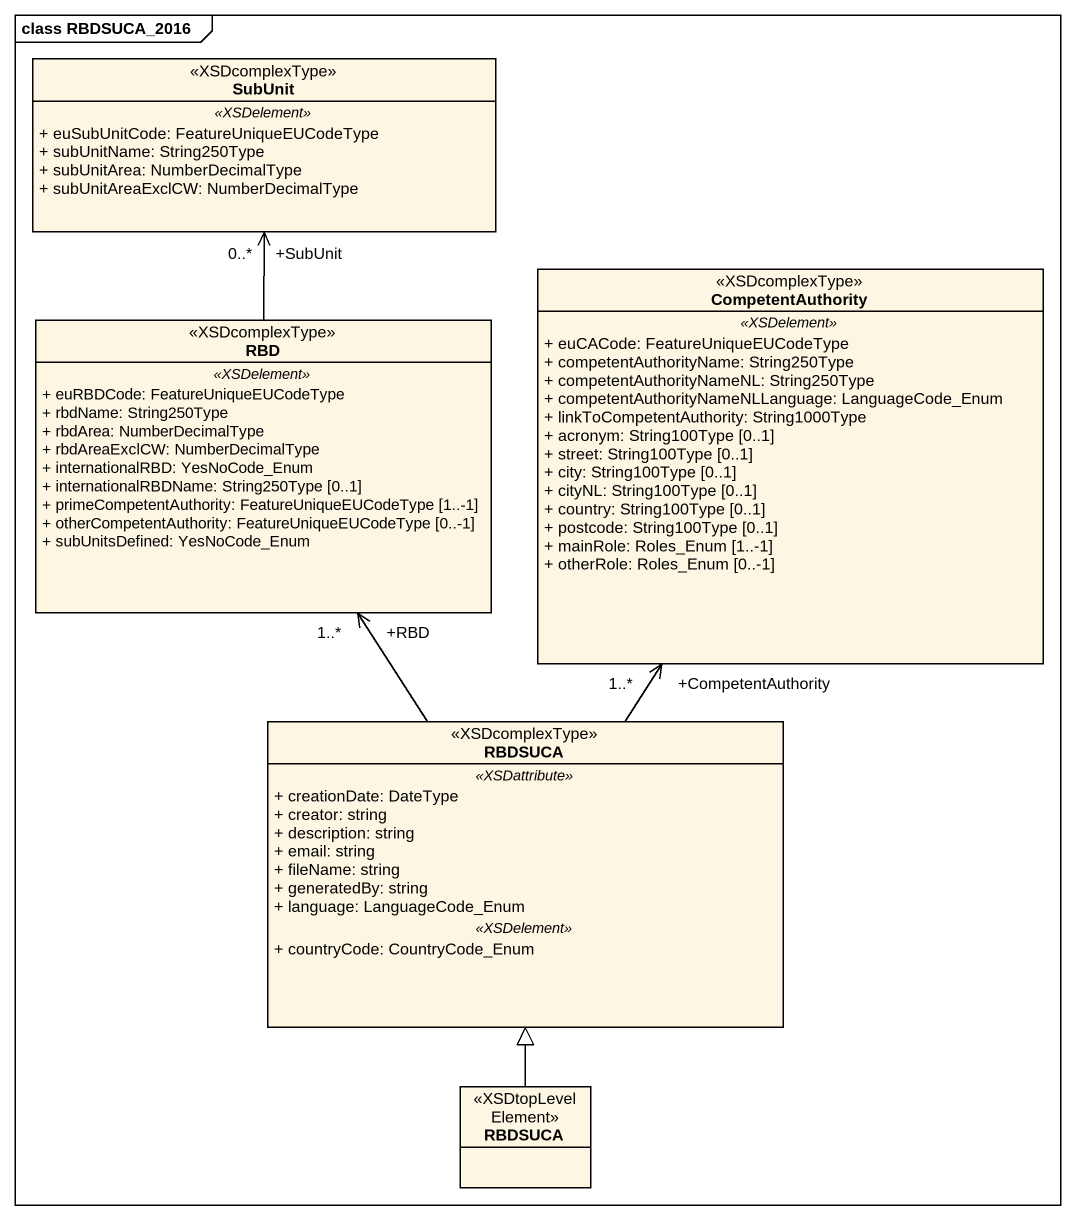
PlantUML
@startuml
mainframe class RBDSUCA_2016
hide circle
hide empty members
skinparam classAttributeIconSize 0
class SubUnit <<XSDcomplexType>> {
  .. <<XSDelement>> ..
  + euSubUnitCode: FeatureUniqueEUCodeType
  + subUnitName: String250Type
  + subUnitArea: NumberDecimalType
  + subUnitAreaExclCW: NumberDecimalType
}
class RBD <<XSDcomplexType>> {
  .. <<XSDelement>> ..
  + euRBDCode: FeatureUniqueEUCodeType
  + rbdName: String250Type
  + rbdArea: NumberDecimalType
  + rbdAreaExclCW: NumberDecimalType
  + internationalRBD: YesNoCode_Enum
  + internationalRBDName: String250Type [0..1]
  + primeCompetentAuthority: FeatureUniqueEUCodeType [1..-1]
  + otherCompetentAuthority: FeatureUniqueEUCodeType [0..-1]
  + subUnitsDefined: YesNoCode_Enum
}
class CompetentAuthority <<XSDcomplexType>> {
  .. <<XSDelement>> ..
  + euCACode: FeatureUniqueEUCodeType
  + competentAuthorityName: String250Type
  + competentAuthorityNameNL: String250Type
  + competentAuthorityNameNLLanguage: LanguageCode_Enum
  + linkToCompetentAuthority: String1000Type
  + acronym: String100Type [0..1]
  + street: String100Type [0..1]
  + city: String100Type [0..1]
  + cityNL: String100Type [0..1]
  + country: String100Type [0..1]
  + postcode: String100Type [0..1]
  + mainRole: Roles_Enum [1..-1]
  + otherRole: Roles_Enum [0..-1]
}
class RBDSUCA <<XSDcomplexType>> {
  .. <<XSDattribute>> ..
  + creationDate: DateType
  + creator: string
  + description: string
  + email: string
  + fileName: string
  + generatedBy: string
  + language: LanguageCode_Enum
  .. <<XSDelement>> ..
  + countryCode: CountryCode_Enum
}
class "RBDSUCA" as RBDSUCA_2 <<XSDtopLevelElement>>
RBD -up-> "+SubUnit\n0..*" SubUnit
RBDSUCA -up-> "+RBD\n1..*" RBD
RBDSUCA -up-> "+CompetentAuthority\n1..*" CompetentAuthority
RBDSUCA_2 -up-|> RBDSUCA
@enduml
